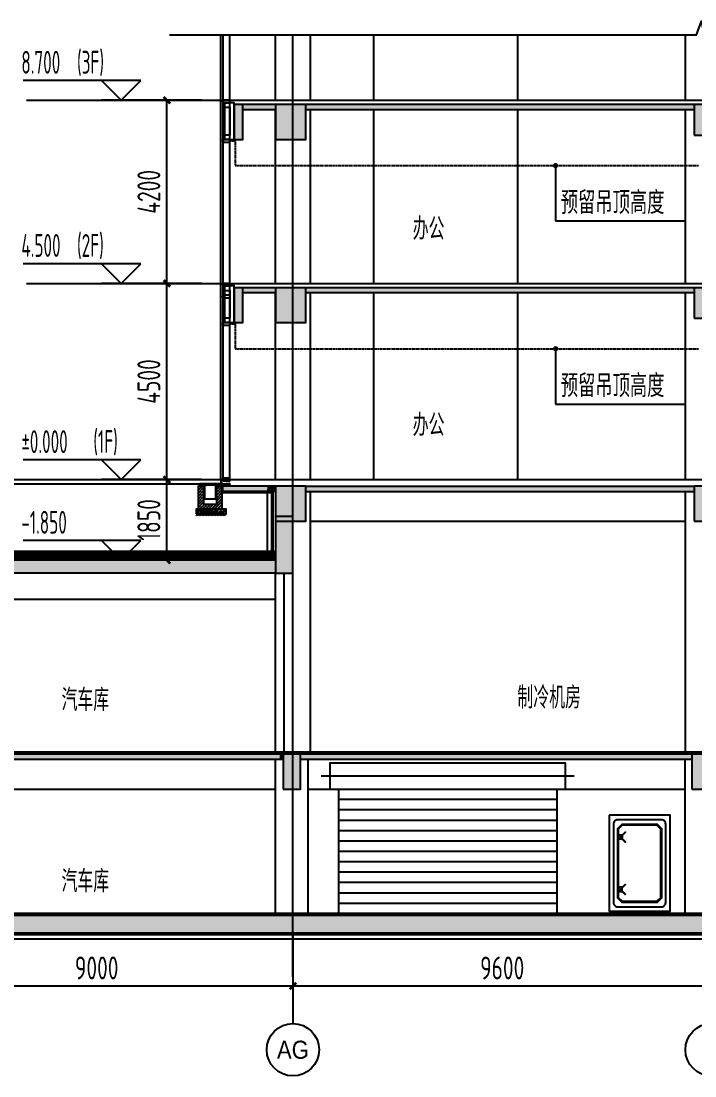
# Model space of a CAD drawing. Extents: x 33318 to 174393, y -247680 to 18171.
# Drawn here: x 95477 to 110929, y -239956 to -215765 of the extents above; entities that cross this region are included whole.
import ezdxf
from ezdxf.enums import TextEntityAlignment as Align

# ---------------------------------------------------------------- set-up
doc = ezdxf.new("R2010")
doc.units = 0
doc.header["$LTSCALE"] = 10
doc.header["$MEASUREMENT"] = 0
doc.linetypes.add('DASH', pattern=[0.35, 0.25, -0.1])
doc.linetypes.add('DOTE', pattern=[2.42, 2, -0.2, 0.02, -0.2])
for name, color, linetype in [('01-标注_尺寸', 124, 'Continuous'), ('01-标注_标高', 200, 'Continuous'), ('01-标注_符号', 200, 'Continuous'), ('01-标注_轴线坐标', 132, 'Continuous'), ('02-TEXT_房间', 7, 'Continuous'), ('02-TEXT_标注', 130, 'Continuous'), ('02-TEXT_轴号', 7, 'Continuous'), ('05-填充_天正', 26, 'Continuous'), ('A-C_窗', 140, 'Continuous'), ('A-D_龙骨', 152, 'Continuous'), ('A-E_楼梯', 171, 'Continuous'), ('A-O_屋面', 201, 'Continuous'), ('A-O_防水层', 222, 'Continuous'), ('A-SUR_保温', 222, 'Continuous'), ('A-SUR_吊顶', 40, 'Continuous'), ('A-SUR_看线', 231, 'Continuous'), ('A-SUR_面层', 191, 'Continuous'), ('A-TECH_结构', 21, 'Continuous'), ('A-金属背板', 30, 'Continuous'), ('A_AXIS-轴线', 36, 'DOTE'), ('A_STR-砌块墙', 121, 'Continuous'), ('A_STR-砼墙', 51, 'Continuous'), ('A_STR-砼柱', 51, 'Continuous'), ('D_铝板', 181, 'Continuous'), ('DOOR_FIRE', 220, 'Continuous'), ('构造物', 145, 'Continuous')]:
    doc.layers.add(name, color=color, linetype=linetype)
doc.layers.add('PUB_HATCH', color=8, linetype='Continuous', lineweight=0)
doc.styles.add('_TCH_AXIS', font='FZXiHei-I-Z08S.ttf')
doc.styles.add('_TCH_DIM', font='ROS1', dxfattribs={"width": 0.8, "bigfont": 'JD'})
doc.styles.add('_TCH_DIM_T3', font='ROS1', dxfattribs={"width": 0.8, "bigfont": 'JD'})
doc.styles.get("Standard").update_dxf_attribs({"font": 'gbenor.shx', "bigfont": 'gbcbig.shx'})
doc.dimstyles.new('_TCH_ARCH&&150', dxfattribs={"dimtxt": 525, "dimasz": 150, "dimexe": 375, "dimexo": 450, "dimgap": 150, "dimtad": 1, "dimdec": 0, "dimzin": 0, "dimdsep": 46, "dimtxsty": '_TCH_DIM_T3', "dimblk": 'ARCHTICK', "dimcen": 0.09, "dimazin": 2, "dimtfac": 1, "dimtdec": 0, "dimtix": 1, "dimtmove": 2, "dimatfit": 3, "dimfxl": 0, "dimtolj": 1, "dimtzin": 0, "dimarcsym": 0})
pattern_1 = [(45, (104878.815, -226289.536), (-17.96051, 17.96051), []), (45, (104896.775, -226289.536), (-17.96051, 17.96051), [12.7, -6.35])]

# ---------------------------------------------------------------- blocks, each defined once
blk = doc.blocks.new('kyuhtr')
at = {"const_width": 20}
blk.add_lwpolyline([(50, 0), (0, 0)], dxfattribs=at)
blk.add_lwpolyline([(50, -30), (200, -30), (200, 30), (50, 30)], close=True)
blk = doc.blocks.new('baowen2')
at = {"layer": 'A-SUR_保温'}
blk.add_lwpolyline([(-3400, -142813), (-3400, -142973), (-3400, -142973), (-3400, -143453), (-3520, -143453), (-3520, -143553), (-3300, -143553), (-3300, -142873), (-3300, -142873), (-3300, -142713), (-3400, -142713), (-3400, -142713), (-3520, -142713), (-3520, -142813), (-3400, -142813)], dxfattribs=at)
at = {"layer": 'A-金属背板'}
blk.add_line((-3520, -142713), (-3520, -143553), dxfattribs=at)
blk = doc.blocks.new('dartt')
at = {"transparency": 33554641}
h = blk.add_hatch(dxfattribs=at)
h.set_pattern_fill('ANSI32', color=26)
h.set_pattern_definition([(45, (1294.211, 122.3605), (-3.367596, 3.367596), []), (45, (1296.4563, 122.3605), (-3.367596, 3.367596), [])])
edge = h.paths.add_edge_path()
edge.add_arc((0, 21), 4, 0, 90)
edge.add_line((0, 25), (0, 0))
edge.add_line((0, 0), (25, 0))
edge.add_arc((21, 0), 4, 0, 90)
edge.add_line((21, 4), (4, 4))
edge.add_line((4, 4), (4, 21))
blk.add_lwpolyline([(0, 25), (0, 0), (25, 0)])
blk.add_lwpolyline([(0, 25), (0, 25, -0.414214), (4, 21), (4, 4), (21, 4, -0.414214), (25, 0), (25, 0)], format="xyb")
blk = doc.blocks.new('_ArchTick')
at = {"color": 0, "linetype": 'ByBlock', "const_width": 0.4}
blk.add_lwpolyline([(-0.5, -0.5), (0.5, 0.5)], dxfattribs=at)
blk = doc.blocks.new('*D50')
at = {"layer": '01-标注_尺寸', "color": 0, "lineweight": -2, "transparency": 16777216}
for p, q in [((99610, -217580), (98445, -217580)), ((98820, -221780), (98820, -217580)), ((99610, -221780), (98445, -221780))]:
    blk.add_line(p, q, dxfattribs=at)
at = {"layer": 'Defpoints', "color": 0, "transparency": 16777216}
for p in [(98820, -217580), (100060, -217580), (100060, -221780)]:
    blk.add_point(p, dxfattribs=at)
at = {"layer": '01-标注_尺寸', "color": 0, "lineweight": -2, "transparency": 16777216, "xscale": 150, "yscale": 150, "zscale": 150}
for p, rotation in [((98820, -217580), 90), ((98820, -221780), 270)]:
    blk.add_blockref('_ArchTick', p, dxfattribs=dict(at, rotation=rotation))
at = {"layer": '01-标注_尺寸', "color": 0, "transparency": 16777216, "insert": (98407, -219680), "char_height": 525, "attachment_point": 5, "rotation": 90, "style": '_TCH_DIM_T3'}
blk.add_mtext('\\A1;4200', dxfattribs=at)
blk = doc.blocks.new('*D51')
at = {"layer": '01-标注_尺寸', "color": 0, "lineweight": -2, "transparency": 16777216}
for p, q in [((99610, -221780), (98445, -221780)), ((98820, -226280), (98820, -221780)), ((99610, -226280), (98445, -226280))]:
    blk.add_line(p, q, dxfattribs=at)
at = {"layer": 'Defpoints', "color": 0, "transparency": 16777216}
for p in [(98820, -221780), (100060, -221780), (100060, -226280)]:
    blk.add_point(p, dxfattribs=at)
at = {"layer": '01-标注_尺寸', "color": 0, "lineweight": -2, "transparency": 16777216, "xscale": 150, "yscale": 150, "zscale": 150}
for p, rotation in [((98820, -221780), 90), ((98820, -226280), 270)]:
    blk.add_blockref('_ArchTick', p, dxfattribs=dict(at, rotation=rotation))
at = {"layer": '01-标注_尺寸', "color": 0, "transparency": 16777216, "insert": (98407, -224030), "char_height": 525, "attachment_point": 5, "rotation": 90, "style": '_TCH_DIM_T3'}
blk.add_mtext('\\A1;4500', dxfattribs=at)
blk = doc.blocks.new('*D52')
at = {"layer": '01-标注_尺寸', "color": 0, "lineweight": -2, "transparency": 16777216}
for p, q in [((99610, -226280), (98445, -226280)), ((98820, -228130), (98820, -226280)), ((99610, -228130), (98445, -228130))]:
    blk.add_line(p, q, dxfattribs=at)
at = {"layer": 'Defpoints', "color": 0, "transparency": 16777216}
for p in [(98820, -226280), (100060, -226280), (100060, -228130)]:
    blk.add_point(p, dxfattribs=at)
at = {"layer": '01-标注_尺寸', "color": 0, "lineweight": -2, "transparency": 16777216, "xscale": 150, "yscale": 150, "zscale": 150}
for p, rotation in [((98820, -226280), 90), ((98820, -228130), 270)]:
    blk.add_blockref('_ArchTick', p, dxfattribs=dict(at, rotation=rotation))
at = {"layer": '01-标注_尺寸', "color": 0, "transparency": 16777216, "insert": (98407, -227205), "char_height": 525, "attachment_point": 5, "rotation": 90, "style": '_TCH_DIM_T3'}
blk.add_mtext('\\A1;1850', dxfattribs=at)
blk = doc.blocks.new('*D62')
at = {"layer": '01-标注_尺寸', "color": 0, "lineweight": -2, "transparency": 16777216}
for p, q in [((92710, -237130), (92710, -238268)), ((101710, -237130), (101710, -238268)), ((92710, -237893), (101710, -237893))]:
    blk.add_line(p, q, dxfattribs=at)
at = {"layer": 'Defpoints', "color": 0, "transparency": 16777216}
for p in [(92710, -236680), (101710, -236680), (101710, -237893)]:
    blk.add_point(p, dxfattribs=at)
at = {"layer": '01-标注_尺寸', "color": 0, "lineweight": -2, "transparency": 16777216, "xscale": 150, "yscale": 150, "zscale": 150, "rotation": 180}
blk.add_blockref('_ArchTick', (92710, -237893), dxfattribs=at)
at = {"layer": '01-标注_尺寸', "color": 0, "lineweight": -2, "transparency": 16777216, "xscale": 150, "yscale": 150, "zscale": 150}
blk.add_blockref('_ArchTick', (101710, -237893), dxfattribs=at)
at = {"layer": '01-标注_尺寸', "color": 0, "transparency": 16777216, "insert": (97210, -237480), "char_height": 525, "attachment_point": 5, "style": '_TCH_DIM_T3'}
blk.add_mtext('\\A1;9000', dxfattribs=at)
blk = doc.blocks.new('*D63')
at = {"layer": '01-标注_尺寸', "color": 0, "lineweight": -2, "transparency": 16777216}
for p, q in [((101710, -237130), (101710, -238268)), ((111310, -237130), (111310, -238268)), ((101710, -237893), (111310, -237893))]:
    blk.add_line(p, q, dxfattribs=at)
at = {"layer": 'Defpoints', "color": 0, "transparency": 16777216}
for p in [(101710, -236680), (111310, -236680), (111310, -237893)]:
    blk.add_point(p, dxfattribs=at)
at = {"layer": '01-标注_尺寸', "color": 0, "lineweight": -2, "transparency": 16777216, "xscale": 150, "yscale": 150, "zscale": 150, "rotation": 180}
blk.add_blockref('_ArchTick', (101710, -237893), dxfattribs=at)
at = {"layer": '01-标注_尺寸', "color": 0, "lineweight": -2, "transparency": 16777216, "xscale": 150, "yscale": 150, "zscale": 150}
blk.add_blockref('_ArchTick', (111310, -237893), dxfattribs=at)
at = {"layer": '01-标注_尺寸', "color": 0, "transparency": 16777216, "insert": (106510, -237480), "char_height": 525, "attachment_point": 5, "style": '_TCH_DIM_T3'}
blk.add_mtext('\\A1;9600', dxfattribs=at)
blk = doc.blocks.new('_FZH')
blk.add_lwpolyline([(-0.5, -0.5), (0.5, -0.5), (0.5, 0.5), (-0.5, 0.5)], close=True)
at = {"layer": 'PUB_HATCH'}
blk.add_solid([(-0.5, -0.5), (0.5, -0.5), (-0.5, 0.5), (0.5, 0.5)], dxfattribs=at)
blk = doc.blocks.new('$LinePat$素土夯实')
at = {"color": 0}
for p, q in [((0, -210), (210, 0)), ((120, -300), (420, 0)), ((420, 0), (608, -188)), ((495, -300), (795, 0)), ((615, 0), (705, -90)), ((210, -210), (300, -300)), ((315, -105), (502, -293)), ((705, -300), (795, -210))]:
    blk.add_line(p, q, dxfattribs=at)

msp = doc.modelspace()

# ---------------------------------------------------------------- hatches: boundary and pattern name
at = {"layer": '05-填充_天正'}
for points in [[(101309.8, -217799.5), (101309.8, -217679.5), (100559.8, -217679.5), (100559.8, -217799.5)], [(110909.7, -217799.5), (110909.7, -217679.5), (102009.8, -217679.5), (102009.8, -217799.5)], [(101309.8, -221999.5), (101309.8, -221879.5), (100559.8, -221879.5), (100559.8, -221999.5)], [(110909.7, -221999.5), (110909.7, -221879.5), (102009.8, -221879.5), (102009.8, -221999.5)], [(101116.5, -226469.5), (101129.8, -226429.5), (100099.8, -226429.5), (100099.8, -226549.5), (101129.8, -226549.5)], [(101309.8, -226549.5), (101309.8, -226429.5), (101109.8, -226429.5), (101123.1, -226469.5), (101109.8, -226549.5)], [(110909.7, -226549.5), (110909.7, -226429.5), (102009.8, -226429.5), (102009.8, -226549.5)], [(92909.7, -228129.5), (92909.7, -228429.5), (101309.7, -228429.5), (101309.7, -228129.5)], [(92909.7, -232579.5), (92909.7, -232699.5), (101409.7, -232699.5), (101409.7, -232579.5)], [(101483.4, -232699.5), (101483.4, -232579.5), (101409.7, -232579.5), (101409.7, -232699.5)], [(101883.4, -232579.5), (101883.4, -232699.5), (110858.4, -232699.5), (110858.4, -232579.5)], [(121659.7, -236679.5), (121259.7, -236279.5), (62409.7, -236279.5), (62009.7, -236679.5)]]:
    msp.add_hatch(color=256, dxfattribs=at).paths.add_polyline_path(points)
h = msp.add_hatch(dxfattribs=at)
h.set_pattern_fill('ANSI31', color=256, scale=30)
h.set_pattern_definition([(45, (100913.8, -226289.536), (-33.676, 33.676), [])])
h.paths.add_polyline_path([(99541.8, -226419.5), (99661.8, -226419.5), (99661.8, -226839.5), (99961.8, -226839.5), (99961.8, -226419.5), (100081.8, -226419.5), (100081.8, -226959.5), (99541.8, -226959.5)])
h = msp.add_hatch(dxfattribs=at)
h.set_pattern_fill('ANSI33', color=256, scale=8)
h.set_pattern_definition([(45, (104893.315, -226289.536), (-17.96051, 17.96051), []), (45, (104911.275, -226289.536), (-17.96051, 17.96051), [12.7, -6.35])])
h.paths.add_polyline_path([(99573.8, -226379.5), (99573.8, -226409.5), (99669.3, -226409.5), (99669.3, -226379.5)])
h = msp.add_hatch(dxfattribs=at)
h.set_pattern_fill('ANSI33', color=256, scale=8)
h.set_pattern_definition(pattern_1)
h.paths.add_polyline_path([(99734.3, -226409.5), (99734.3, -226379.5), (99684.3, -226379.5), (99684.3, -226409.5)])
h = msp.add_hatch(dxfattribs=at)
h.set_pattern_fill('ANSI33', color=256, scale=8)
h.set_pattern_definition(pattern_1)
h.paths.add_polyline_path([(99799.3, -226409.5), (99799.3, -226379.5), (99749.3, -226379.5), (99749.3, -226409.5)])
h = msp.add_hatch(dxfattribs=at)
h.set_pattern_fill('ANSI33', color=256, scale=8)
h.set_pattern_definition(pattern_1)
h.paths.add_polyline_path([(99864.3, -226409.5), (99864.3, -226379.5), (99814.3, -226379.5), (99814.3, -226409.5)])
h = msp.add_hatch(dxfattribs=at)
h.set_pattern_fill('ANSI33', color=256, scale=8)
h.set_pattern_definition(pattern_1)
h.paths.add_polyline_path([(99929.3, -226409.5), (99929.3, -226379.5), (99879.3, -226379.5), (99879.3, -226409.5)])
h = msp.add_hatch(dxfattribs=at)
h.set_pattern_fill('ANSI33', color=256, scale=8)
h.set_pattern_definition([(45, (104903.315, -226289.536), (-17.96051, 17.96051), []), (45, (104921.275, -226289.536), (-17.96051, 17.96051), [12.7, -6.35])])
h.paths.add_polyline_path([(100049.8, -226409.5), (100049.8, -226379.5), (99944.3, -226379.5), (99944.3, -226409.5)])
h = msp.add_hatch(dxfattribs=at)
h.set_pattern_fill('AR-CONC', color=256, scale=50)
h.set_pattern_definition([(50, (100913.8, -226389.536), (91.0923, -7.9695), [9.525, -104.775]), (355, (100913.8, -226389.54), (-17.6214, 95.5283), [7.62, -83.82]), (100.451, (100921.39, -226390.2), (73.4713, 87.5583), [8.095, -89.045]), (46.184, (100913.8, -226364.14), (135.5395, -21.021), [14.287, -157.162]), (96.636, (100925.09, -226365.89), (118.702, 123.713), [12.143, -133.567]), (351.184, (100913.8, -226364.14), (118.702, 123.713), [11.43, -125.73]), (21, (100926.5, -226370.486), (75.8074, -51.1328), [9.525, -104.775]), (326, (100926.5, -226370.49), (30.901, 92.094), [7.62, -83.82]), (71.4514, (100932.815, -226374.75), (106.7082, 40.9614), [8.095, -89.045]), (37.5, (100913.798, -226389.536), (1.5443, 42.2775), [0, -82.804, 0, -85.09, 0, -84.1375]), (7.5, (100913.8, -226389.536), (33.4098, 50.0903), [0, -48.514, 0, -80.899, 0, -32.0675]), (327.5, (100885.477, -226389.536), (67.7953, -2.8644), [0, -31.75, 0, -99.06, 0, -131.445]), (317.5, (100872.78, -226389.536), (74.0646, 12.7132), [0, -41.275, 0, -65.786, 0, -93.345])])
edge = h.paths.add_edge_path()
edge.add_line((100081.8, -226959.5), (99493.8, -226959.5))
edge.add_line((99493.8, -226959.5), (99493.8, -227059.5))
edge.add_line((99493.8, -227059.5), (100181.8, -227059.5))
edge.add_line((100181.8, -227059.5), (100181.8, -226959.5))
edge.add_line((100181.8, -226959.5), (99661.8, -226959.5))
at = {"layer": 'DOOR_FIRE'}
h = msp.add_hatch(dxfattribs=at)
h.set_pattern_fill('ANSI31', color=256, scale=150, angle=315)
h.set_pattern_definition([(0, (-1100.26, -42635.08), (7e-14, 238.125), [])])
h.paths.add_polyline_path([(102759.4, -233379.5), (107759.4, -233379.5), (107759.4, -236229.5), (102759.4, -236229.5)])

# ---------------------------------------------------------------- linework, layer by layer
at = {"layer": '01-标注_标高'}
for p, q in [((98219.6, -217129.5), (95527.1, -217129.5)), ((97769.6, -217579.5), (97319.6, -217129.5)), ((97769.6, -217579.5), (98219.6, -217129.5)), ((98819.6, -217579.5), (97319.6, -217579.5)), ((98219.6, -221329.5), (95527.1, -221329.5)), ((97769.6, -221779.5), (97319.6, -221329.5)), ((97769.6, -221779.5), (98219.6, -221329.5)), ((98819.6, -221779.5), (97319.6, -221779.5)), ((98219.6, -225829.5), (95527.1, -225829.5)), ((97769.6, -226279.5), (97319.6, -225829.5)), ((97769.6, -226279.5), (98219.6, -225829.5)), ((98819.6, -226279.5), (97319.6, -226279.5)), ((98219.6, -227679.5), (95527.1, -227679.5)), ((97769.6, -228129.5), (97319.6, -227679.5)), ((97769.6, -228129.5), (98219.6, -227679.5)), ((98819.6, -228129.5), (97319.6, -228129.5))]:
    msp.add_line(p, q, dxfattribs=at)
at = {"layer": '01-标注_符号'}
for p, q in [((107734.6, -219079.5), (107734.6, -220346.4)), ((107734.6, -220346.4), (110684.5, -220346.4)), ((107734.6, -223279.5), (107734.6, -224546.4)), ((107734.6, -224546.4), (110684.5, -224546.4))]:
    msp.add_line(p, q, dxfattribs=at)
msp.add_lwpolyline([(98878.5, -216079.5), (110963.8, -216079.5), (111078.4, -215764.5), (111189.5, -216394.5), (111301.3, -216079.5), (123386.6, -216079.5)], dxfattribs=at)
at = {"layer": '01-标注_符号', "const_width": 60}
for points in [[(107734.6, -219049.5, 1), (107734.6, -219109.5, 1)], [(107734.6, -223249.5, 1), (107734.6, -223309.5, 1)]]:
    msp.add_lwpolyline(points, format="xyb", close=True, dxfattribs=at)
at = {"layer": '01-标注_轴线坐标'}
msp.add_line((101709.7, -236679.5), (101709.7, -238755.5), dxfattribs=at)
for centre in [(101709.7, -239355.5), (111309.7, -239355.5)]:
    msp.add_circle(centre, 600, dxfattribs=at)
at = {"layer": '05-填充_天正'}
msp.add_lwpolyline([(99681.8, -226409.5), (99681.8, -226719.5), (99941.8, -226719.5), (99941.8, -226409.5)], dxfattribs=at)
at = {"layer": 'A-C_窗'}
for p, q in [((100059.8, -226279.5), (100059.8, -216079.5)), ((100109.8, -226279.5), (100109.8, -216079.5)), ((100259.8, -226279.5), (100259.8, -216079.5))]:
    msp.add_line(p, q, dxfattribs=at)
at = {"layer": 'A-E_楼梯'}
for points in [[(108959.7, -233979.5), (108959.7, -236179.5), (110359.7, -236179.5), (110359.7, -233979.5)], [(110139.7, -235871.3), (110051.4, -235959.5), (109267.9, -235959.5), (109179.7, -235871.3), (109179.7, -234287.8), (109267.9, -234199.5), (110051.4, -234199.5), (110139.7, -234287.8)], [(109179.7, -234429.5), (109259.7, -234429.5), (109259.7, -234529.5), (109179.7, -234529.5)], [(109179.7, -235729.5), (109259.7, -235729.5), (109259.7, -235629.5), (109179.7, -235629.5)]]:
    msp.add_lwpolyline(points, close=True, dxfattribs=at)
msp.add_lwpolyline([(109059.7, -234179.5), (109059.7, -235979.5, 0.4142136), (109159.7, -236079.5), (110159.7, -236079.5, 0.4142136), (110259.7, -235979.5), (110259.7, -234179.5, 0.4142136), (110159.7, -234079.5), (109159.7, -234079.5, 0.4142136)], format="xyb", close=True, dxfattribs=at)
for points in [[(110159.7, -235879.5), (110059.7, -235979.5), (109259.7, -235979.5), (109159.7, -235879.5), (109159.7, -234279.5), (109259.7, -234179.5), (110059.7, -234179.5), (110159.7, -234279.5), (110159.7, -235879.5)], [(109220.4, -234474.5), (109330.7, -234364.3), (109334.9, -234368.5), (109224.7, -234478.7)], [(109220.4, -234484.6), (109330.7, -234594.8), (109334.9, -234590.6), (109224.7, -234480.3)], [(109220.4, -235674.5), (109330.7, -235564.3), (109334.9, -235568.5), (109224.7, -235678.7)], [(109220.4, -235684.6), (109330.7, -235794.8), (109334.9, -235790.6), (109224.7, -235680.3)]]:
    msp.add_lwpolyline(points, dxfattribs=at)
for centre in [(109219.7, -234479.5), (109219.7, -235679.5)]:
    msp.add_circle(centre, 5.09, dxfattribs=at)
at = {"layer": 'A-O_屋面'}
for p, q in [((101309.7, -228059.5), (62409.7, -228059.5)), ((101309.7, -228079.5), (62409.7, -228079.5)), ((101309.7, -227929.5), (62419.7, -227929.5)), ((101309.7, -227969.5), (62419.7, -227969.5)), ((101309.7, -228009.5), (62419.7, -228009.5))]:
    msp.add_line(p, q, dxfattribs=at)
at = {"layer": 'A-O_防水层'}
for points in [[(101309.7, -228059.5), (62439.7, -228059.5, -0.4142136), (62409.7, -228029.5), (62409.7, -227209.5), (45439.7, -227209.5, -0.4142136), (45409.7, -227179.5), (45409.7, -226389.5)], [(101309.7, -228054.5), (62439.7, -228054.5, -0.4142136), (62414.7, -228029.5), (62414.7, -227204.5), (45439.7, -227204.5, -0.4142136), (45414.7, -227179.5), (45414.7, -226389.5)], [(101309.7, -228049.5), (62439.7, -228049.5, -0.4142136), (62419.7, -228029.5), (62419.7, -227199.5), (45439.7, -227199.5, -0.4142136), (45419.7, -227179.5), (45419.7, -226389.5)]]:
    msp.add_lwpolyline(points, format="xyb", dxfattribs=at)
at = {"layer": 'A-SUR_保温'}
for points in [[(100069.8, -226429.5), (100069.8, -226579.5), (101259.8, -226579.5)], [(100089.8, -226429.5), (100089.8, -226559.5), (101259.8, -226559.5)], [(101129.8, -227929.5), (101129.8, -226579.5)], [(101229.8, -227929.5), (101229.8, -226579.5)], [(101249.8, -227929.5), (101249.8, -226579.5)], [(101259.8, -227929.5), (101259.8, -226559.5)], [(121760.1, -236719.5), (61909.7, -236719.5)], [(121760.1, -236819.5), (61909.7, -236819.5)], [(121680.1, -236699.5), (61989.7, -236699.5)]]:
    msp.add_lwpolyline(points, dxfattribs=at)
at = {"layer": 'A-SUR_吊顶', "linetype": 'DASH'}
for points in [[(100259.8, -218509.5), (100384.8, -218509.5), (100384.8, -219079.5), (111009.7, -219079.5)], [(100259.8, -222709.5), (100384.8, -222709.5), (100384.8, -223279.5), (111009.7, -223279.5)]]:
    msp.add_lwpolyline(points, dxfattribs=at)
at = {"layer": 'A-SUR_面层'}
for p, q in [((100259.6, -217579.5), (121759.7, -217579.5)), ((100259.7, -221779.5), (121759.7, -221779.5)), ((100049.8, -226379.5), (99573.8, -226379.5)), ((99573.8, -226409.5), (99573.8, -226379.5)), ((100049.8, -226409.5), (99573.8, -226409.5)), ((99669.3, -226409.5), (99669.3, -226379.5)), ((99684.3, -226409.5), (99684.3, -226379.5)), ((99734.3, -226409.5), (99734.3, -226379.5)), ((99749.3, -226409.5), (99749.3, -226379.5)), ((99799.3, -226409.5), (99799.3, -226379.5)), ((99814.3, -226409.5), (99814.3, -226379.5)), ((99864.3, -226409.5), (99864.3, -226379.5)), ((99879.3, -226409.5), (99879.3, -226379.5)), ((99929.3, -226409.5), (99929.3, -226379.5)), ((99944.3, -226409.5), (99944.3, -226379.5)), ((100049.8, -226409.5), (100049.8, -226379.5)), ((100259.8, -226279.5), (119809.7, -226279.5))]:
    msp.add_line(p, q, dxfattribs=at)
for points in [[(121259.7, -232529.5), (62409.7, -232529.5)], [(121259.7, -236229.5), (62409.7, -236229.5)]]:
    msp.add_lwpolyline(points, dxfattribs=at)
at = {"layer": 'A-TECH_结构'}
for p, q in [((103559.7, -216079.5), (103559.7, -217579.5)), ((106859.7, -216079.5), (106859.7, -217579.5)), ((103559.7, -217799.5), (103559.7, -221779.5)), ((106859.7, -217799.5), (106859.7, -221779.5)), ((103559.7, -221999.5), (103559.7, -226279.5)), ((106859.7, -221999.5), (106859.7, -226279.5)), ((102109.7, -227229.5), (110709.7, -227229.5)), ((93059.7, -233379.5), (101308.4, -233379.5)), ((102058.4, -233379.5), (110708.4, -233379.5))]:
    msp.add_line(p, q, dxfattribs=at)
for points in [[(101309.8, -217579.5), (101309.8, -216079.5)], [(102109.8, -217579.5), (102109.8, -216079.5)], [(110709.7, -217579.5), (110709.7, -216079.5)], [(101309.8, -221779.5), (101309.8, -217799.5)], [(102109.8, -221779.5), (102109.8, -217799.5)], [(110709.7, -221779.5), (110709.7, -217799.5)], [(101309.8, -226279.5), (101309.8, -221999.5)], [(102109.8, -226279.5), (102109.8, -221999.5)], [(110709.7, -226279.5), (110709.7, -221999.5)], [(102109.7, -232529.5), (102109.7, -226549.5)], [(110709.7, -232529.5), (110709.7, -226549.5)], [(101309.7, -229029.5), (93059.6, -229029.5)], [(101308.4, -236229.5), (101308.4, -232699.5)], [(102058.4, -236229.5), (102058.4, -232699.5)], [(110708.4, -236229.5), (110708.4, -232699.5)]]:
    msp.add_lwpolyline(points, dxfattribs=at)
at = {"layer": 'A_AXIS-轴线'}
msp.add_line((101709.7, -237673.4), (101709.7, -216079.5), dxfattribs=at)
for points in [[(95600.5, -217579.5), (123910, -217579.5)], [(95600.5, -221779.5), (123910, -221779.5)], [(60658.7, -226279.5), (123910, -226279.5)], [(60658.7, -232529.5), (123910, -232529.5)], [(44447.1, -236229.5), (123910, -236229.5)]]:
    msp.add_lwpolyline(points, dxfattribs=at)
at = {"layer": 'A_STR-砌块墙'}
for p, q in [((101309.7, -232579.5), (101309.7, -228429.5)), ((101509.7, -232579.5), (101509.7, -228429.5))]:
    msp.add_line(p, q, dxfattribs=at)
for points in [[(46407.2, -226379.5), (100059.8, -226379.5)], [(99541.8, -226419.5), (99661.8, -226419.5), (99661.8, -226839.5), (99961.8, -226839.5), (99961.8, -226419.5), (100081.8, -226419.5), (100081.8, -226959.5), (99541.8, -226959.5), (99541.8, -226419.5)], [(100081.8, -226959.5), (99493.8, -226959.5), (99493.8, -227059.5), (100181.8, -227059.5), (100181.8, -226959.5), (99661.8, -226959.5)]]:
    msp.add_lwpolyline(points, dxfattribs=at)
at = {"layer": 'A_STR-砼墙'}
for p, q in [((101309.8, -217679.5), (100559.8, -217679.5)), ((110909.7, -217679.5), (102009.8, -217679.5)), ((101309.8, -217799.5), (100559.8, -217799.5)), ((110909.7, -217799.5), (102009.8, -217799.5)), ((101309.8, -221879.5), (100559.8, -221879.5)), ((101309.8, -221999.5), (100559.8, -221999.5)), ((110909.7, -221879.5), (102009.8, -221879.5)), ((110909.7, -221999.5), (102009.8, -221999.5)), ((101129.8, -226429.5), (100099.8, -226429.5)), ((100099.8, -226549.5), (100099.8, -226429.5)), ((101129.8, -226549.5), (100099.8, -226549.5)), ((101309.8, -226429.5), (101109.8, -226429.5)), ((101309.8, -226549.5), (101109.8, -226549.5)), ((102009.8, -226429.5), (110909.7, -226429.5)), ((102009.8, -226549.5), (110909.7, -226549.5)), ((101309.7, -228129.5), (92909.7, -228129.5)), ((101309.7, -228429.5), (92909.7, -228429.5)), ((101409.7, -232579.5), (92909.7, -232579.5)), ((101409.7, -232699.5), (92909.7, -232699.5)), ((101483.4, -232579.5), (101409.7, -232579.5)), ((101483.4, -232699.5), (101409.7, -232699.5)), ((110858.4, -232579.5), (101883.4, -232579.5)), ((110858.4, -232699.5), (101883.4, -232699.5)), ((121259.7, -236279.5), (62409.7, -236279.5)), ((121659.7, -236679.5), (62009.7, -236679.5))]:
    msp.add_line(p, q, dxfattribs=at)
at = {"layer": 'D_铝板'}
msp.add_lwpolyline([(100059.8, -226279.5), (100059.8, -226409.5), (100259.8, -226389.5), (100259.8, -226369.4), (100079.8, -226387.4), (100079.8, -226279.5)], close=True, dxfattribs=at)
at = {"layer": 'DOOR_FIRE'}
msp.add_line((108159.4, -233079.5), (102359.4, -233079.5), dxfattribs=at)
for points in [[(102559.4, -233379.5), (107959.4, -233379.5), (107959.4, -232779.5), (102559.4, -232779.5)], [(102759.4, -233379.5), (107759.4, -233379.5), (107759.4, -236229.5), (102759.4, -236229.5)]]:
    msp.add_lwpolyline(points, close=True, dxfattribs=at)

# ---------------------------------------------------------------- block references
at = {"layer": 'A-C_窗'}
for p in [(103659.8, -74926.8), (103659.8, -79126.8)]:
    msp.add_blockref('baowen2', p, dxfattribs=at)
at = {"layer": 'A-D_龙骨'}
for p in [(100059.8, -217609.5), (100059.8, -218509.5), (100059.8, -221809.5), (100059.8, -222079.5), (100059.8, -222709.5), (100059.8, -226279.5)]:
    msp.add_blockref('kyuhtr', p, dxfattribs=at)
at = {"layer": 'A-SUR_看线', "xscale": -0.173084531101903, "yscale": 0.1666666666666667, "zscale": 0.1666666666666667, "rotation": 359.999963863441}
for p in [(99631.4, -227059.5), (99769, -227059.5), (99906.6, -227059.5), (100044.2, -227059.5), (100181.8, -227059.5)]:
    msp.add_blockref('$LinePat$素土夯实', p, dxfattribs=at)
at = {"layer": 'A_STR-砼柱'}
for p, xscale, yscale, zscale in [((100459.8, -218079.5), 200, 800.000000051863, 800.000000051863), ((101659.8, -218079.5), 700, 800, 800), ((111159.7, -218029.5), 500, 700, 700), ((100459.8, -222279.5), 200, 800.000000051863, 800.000000051863), ((101659.8, -222279.5), 700, 800, 800), ((111159.7, -222229.5), 500, 700, 700), ((101659.8, -226829.5), 700, 800, 800), ((111159.7, -226829.5), 500, 800.0000000384462, 800.0000000384462), ((101509.7, -227779.5), 399.9999999982392, 1300.000000104919, 1300.000000104919), ((101683.4, -232979.5), 400, 799.9999999999709, 799.9999999999709), ((111058.4, -232979.5), 400, 799.9999999999709, 799.9999999999709)]:
    msp.add_blockref('_FZH', p, dxfattribs=dict(at, xscale=xscale, yscale=yscale, zscale=zscale))
at = {"layer": '构造物', "linetype": 'DASH', "ltscale": 0.2}
msp.add_blockref('dartt', (99561.6, -226419.5), dxfattribs=at)
at = {"layer": '构造物', "linetype": 'DASH', "ltscale": 0.2, "xscale": -1}
msp.add_blockref('dartt', (100062, -226419.5), dxfattribs=at)

# ---------------------------------------------------------------- texts
at = {"layer": '02-TEXT_房间'}
for s, p in [('办公', (104457.7, -220780.9)), ('办公', (104457.7, -225280.9)), ('汽车库', (96404, -231584.7)), ('制冷机房', (106857.7, -231530.9)), ('汽车库', (96404, -235744.1))]:
    msp.add_text(s, height=506.38, dxfattribs=at).set_placement(p)
at = {"layer": '02-TEXT_标注', "style": '_TCH_DIM'}
for s, height, width, p in [('8.700', 525, 0.64, (95482.1, -216972)), ('(3F)', 525, 0.64, (96759, -216972)), ('预留吊顶高度', 520.93, 0.8, (107853.9, -220188.9)), ('(2F)', 525, 0.64, (96759, -221172)), ('4.500', 525, 0.64, (95482.1, -221172)), ('预留吊顶高度', 520.93, 0.8, (107853.9, -224388.9)), ('%%P0.000', 525, 0.64, (95482.1, -225672)), ('(1F)', 525, 0.64, (97132.5, -225672)), ('-1.850', 525, 0.64, (95482.1, -227522))]:
    msp.add_text(s, height=height, dxfattribs=dict(at, width=width)).set_placement(p)
at = {"layer": '02-TEXT_轴号', "style": '_TCH_AXIS'}
msp.add_text('AG', height=414.63, dxfattribs=at).set_placement((101344.4, -239562.9), (102075, -239562.9), align=Align.FIT)

# ---------------------------------------------------------------- dimensions: what is measured, and where the dimension line sits
at = {"layer": '01-标注_尺寸'}
for p1, p2, distance, picture, middle in [((100059.8, -221779.5), (100059.8, -217579.5), 1240.2, '*D50', (98407.1, -219679.5)), ((100059.8, -226279.5), (100059.8, -221779.5), 1240.2, '*D51', (98407.1, -224029.5)), ((100059.8, -228129.5), (100059.8, -226279.5), 1240.2, '*D52', (98407.1, -227204.5)), ((92709.7, -236679.5), (101709.7, -236679.5), -1213.1, '*D62', (97209.7, -237480.1)), ((101709.7, -236679.5), (111309.7, -236679.5), -1213.1, '*D63', (106509.7, -237480.1))]:
    dim = msp.add_aligned_dim(p1=p1, p2=p2, distance=distance, dimstyle='_TCH_ARCH&&150', dxfattribs=at)
    dim.commit()
    dim.dimension.update_dxf_attribs({"geometry": picture, "text_midpoint": middle})

doc.saveas('drawing.dxf')
